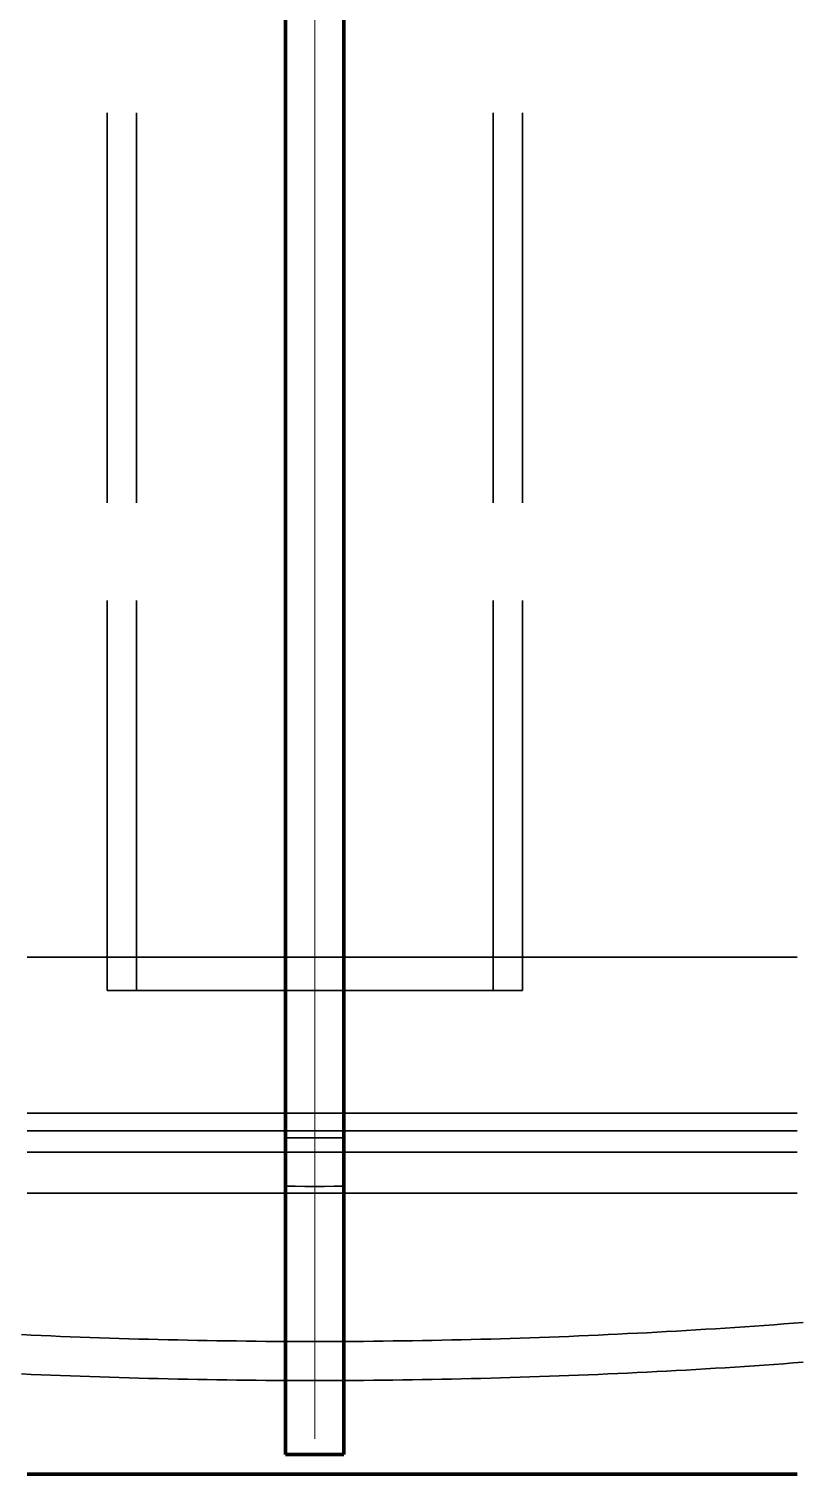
# Model space of a CAD drawing. Header units: millimetres. Extents: x 0 to 2208, y 0 to 420.
# Drawn here: x 103.31 to 111.18, y 120.98 to 135.8 of the extents above; entities that cross this region are included whole.
import ezdxf

# ---------------------------------------------------------------- set-up
doc = ezdxf.new("R2010")
doc.units = ezdxf.units.MM
doc.linetypes.add('IRAM-E-TRAZOS', pattern=[5, 4, -1])
doc.linetypes.add('IRAM-F-TRAZO-PUNTO', pattern=[20, 15, -2, 1, -2])
for name, color, linetype, lineweight in [('01-VISIBLE', 7, 'CONTINUOUS', 70), ('02-OCULTA', 4, 'IRAM-E-TRAZOS', 35), ('03-EJE', 1, 'IRAM-F-TRAZO-PUNTO', 18)]:
    doc.layers.add(name, color=color, linetype=linetype, lineweight=lineweight)

msp = doc.modelspace()

# ---------------------------------------------------------------- linework, layer by layer
at = {"layer": '01-VISIBLE'}
for p, q in [((105.938, 121.179), (105.938, 172.539)), ((106.538, 121.179), (106.538, 172.539)), ((105.938, 121.179), (106.538, 121.179))]:
    msp.add_line(p, q, dxfattribs=at)
msp.add_lwpolyline([(103.288, 120.979), (103.388, 120.979), (103.488, 120.979), (103.588, 120.979), (103.688, 120.979), (103.788, 120.979), (103.888, 120.979), (103.988, 120.979), (104.088, 120.979), (104.188, 120.979), (104.288, 120.979), (104.388, 120.979), (104.488, 120.979), (104.588, 120.979), (104.688, 120.979), (104.788, 120.979), (104.888, 120.979), (104.988, 120.979), (105.088, 120.979), (105.188, 120.979), (105.288, 120.979), (105.388, 120.979), (105.488, 120.979), (105.588, 120.979), (105.688, 120.979), (105.788, 120.979), (105.888, 120.979), (105.988, 120.979), (106.088, 120.979), (106.188, 120.979), (106.288, 120.979), (106.388, 120.979), (106.488, 120.979), (106.588, 120.979), (106.688, 120.979), (106.788, 120.979), (106.888, 120.979), (106.988, 120.979), (107.088, 120.979), (107.188, 120.979), (107.288, 120.979), (107.388, 120.979), (107.488, 120.979), (107.588, 120.979), (107.688, 120.979), (107.788, 120.979), (107.888, 120.979), (107.988, 120.979), (108.088, 120.979), (108.188, 120.979), (108.288, 120.979), (108.388, 120.979), (108.488, 120.979), (108.588, 120.979), (108.688, 120.979), (108.788, 120.979), (108.888, 120.979), (108.988, 120.979), (109.088, 120.979), (109.188, 120.979), (109.288, 120.979), (109.388, 120.979), (109.488, 120.979), (109.588, 120.979), (109.688, 120.979), (109.788, 120.979), (109.888, 120.979), (109.988, 120.979), (110.088, 120.979), (110.188, 120.979), (110.288, 120.979), (110.388, 120.979), (110.488, 120.979), (110.588, 120.979), (110.688, 120.979), (110.788, 120.979), (110.888, 120.979), (110.988, 120.979), (111.088, 120.979), (111.188, 120.979)], dxfattribs=at)
at = {"layer": '02-OCULTA'}
for p, q in [((104.108, 125.939), (104.108, 231.319)), ((104.408, 125.939), (104.408, 231.319)), ((108.068, 125.939), (108.068, 231.319)), ((108.368, 125.939), (108.368, 231.319)), ((105.938, 124.426), (105.938, 217.191)), ((106.538, 124.426), (106.538, 217.191)), ((105.938, 121.179), (105.938, 123.931)), ((106.538, 121.179), (106.538, 123.931)), ((105.938, 121.179), (106.538, 121.179))]:
    msp.add_line(p, q, dxfattribs=at)
for points in [[(111.188, 126.279), (111.088, 126.279), (110.988, 126.279), (110.888, 126.279), (110.788, 126.279), (110.688, 126.279), (110.588, 126.279), (110.488, 126.279), (110.388, 126.279), (110.288, 126.279), (110.188, 126.279), (110.088, 126.279), (109.988, 126.279), (109.888, 126.279), (109.788, 126.279), (109.688, 126.279), (109.588, 126.279), (109.488, 126.279), (109.388, 126.279), (109.288, 126.279), (109.188, 126.279), (109.088, 126.279), (108.988, 126.279), (108.888, 126.279), (108.788, 126.279), (108.688, 126.279), (108.588, 126.279), (108.488, 126.279), (108.388, 126.279), (108.288, 126.279), (108.188, 126.279), (108.088, 126.279), (107.988, 126.279), (107.888, 126.279), (107.788, 126.279), (107.688, 126.279), (107.588, 126.279), (107.488, 126.279), (107.388, 126.279), (107.288, 126.279), (107.188, 126.279), (107.088, 126.279), (106.988, 126.279), (106.888, 126.279), (106.788, 126.279), (106.688, 126.279), (106.588, 126.279), (106.488, 126.279), (106.388, 126.279), (106.288, 126.279), (106.188, 126.279), (106.088, 126.279), (105.988, 126.279), (105.888, 126.279), (105.788, 126.279), (105.688, 126.279), (105.588, 126.279), (105.488, 126.279), (105.388, 126.279), (105.288, 126.279), (105.188, 126.279), (105.088, 126.279), (104.988, 126.279), (104.888, 126.279), (104.788, 126.279), (104.688, 126.279), (104.588, 126.279), (104.488, 126.279), (104.388, 126.279), (104.288, 126.279), (104.188, 126.279), (104.088, 126.279), (103.988, 126.279), (103.888, 126.279), (103.788, 126.279), (103.688, 126.279), (103.588, 126.279), (103.488, 126.279), (103.388, 126.279), (103.288, 126.279)], [(103.288, 126.279), (103.388, 126.279), (103.488, 126.279), (103.588, 126.279), (103.688, 126.279), (103.788, 126.279), (103.888, 126.279), (103.988, 126.279), (104.088, 126.279), (104.188, 126.279), (104.288, 126.279), (104.388, 126.279), (104.488, 126.279), (104.588, 126.279), (104.688, 126.279), (104.788, 126.279), (104.888, 126.279), (104.988, 126.279), (105.088, 126.279), (105.188, 126.279), (105.288, 126.279), (105.388, 126.279), (105.488, 126.279), (105.588, 126.279), (105.688, 126.279), (105.788, 126.279), (105.888, 126.279), (105.988, 126.279), (106.088, 126.279), (106.188, 126.279), (106.288, 126.279), (106.388, 126.279), (106.488, 126.279), (106.588, 126.279), (106.688, 126.279), (106.788, 126.279), (106.888, 126.279), (106.988, 126.279), (107.088, 126.279), (107.188, 126.279), (107.288, 126.279), (107.388, 126.279), (107.488, 126.279), (107.588, 126.279), (107.688, 126.279), (107.788, 126.279), (107.888, 126.279), (107.988, 126.279), (108.088, 126.279), (108.188, 126.279), (108.288, 126.279), (108.388, 126.279), (108.488, 126.279), (108.588, 126.279), (108.688, 126.279), (108.788, 126.279), (108.888, 126.279), (108.988, 126.279), (109.088, 126.279), (109.188, 126.279), (109.288, 126.279), (109.388, 126.279), (109.488, 126.279), (109.588, 126.279), (109.688, 126.279), (109.788, 126.279), (109.888, 126.279), (109.988, 126.279), (110.088, 126.279), (110.188, 126.279), (110.288, 126.279), (110.388, 126.279), (110.488, 126.279), (110.588, 126.279), (110.688, 126.279), (110.788, 126.279), (110.888, 126.279), (110.988, 126.279), (111.088, 126.279), (111.188, 126.279)], [(111.188, 126.279), (111.088, 126.279), (110.988, 126.279), (110.888, 126.279), (110.788, 126.279), (110.688, 126.279), (110.588, 126.279), (110.488, 126.279), (110.388, 126.279), (110.288, 126.279), (110.188, 126.279), (110.088, 126.279), (109.988, 126.279), (109.888, 126.279), (109.788, 126.279), (109.688, 126.279), (109.588, 126.279), (109.488, 126.279), (109.388, 126.279), (109.288, 126.279), (109.188, 126.279), (109.088, 126.279), (108.988, 126.279), (108.888, 126.279), (108.788, 126.279), (108.688, 126.279), (108.588, 126.279), (108.488, 126.279), (108.388, 126.279), (108.288, 126.279), (108.188, 126.279), (108.088, 126.279), (107.988, 126.279), (107.888, 126.279), (107.788, 126.279), (107.688, 126.279), (107.588, 126.279), (107.488, 126.279), (107.388, 126.279), (107.288, 126.279), (107.188, 126.279), (107.088, 126.279), (106.988, 126.279), (106.888, 126.279), (106.788, 126.279), (106.688, 126.279), (106.588, 126.279), (106.488, 126.279), (106.388, 126.279), (106.288, 126.279), (106.188, 126.279), (106.088, 126.279), (105.988, 126.279), (105.888, 126.279), (105.788, 126.279), (105.688, 126.279), (105.588, 126.279), (105.488, 126.279), (105.388, 126.279), (105.288, 126.279), (105.188, 126.279), (105.088, 126.279), (104.988, 126.279), (104.888, 126.279), (104.788, 126.279), (104.688, 126.279), (104.588, 126.279), (104.488, 126.279), (104.388, 126.279), (104.288, 126.279), (104.188, 126.279), (104.088, 126.279), (103.988, 126.279), (103.888, 126.279), (103.788, 126.279), (103.688, 126.279), (103.588, 126.279), (103.488, 126.279), (103.388, 126.279), (103.288, 126.279)], [(103.288, 126.279), (103.388, 126.279), (103.488, 126.279), (103.588, 126.279), (103.688, 126.279), (103.788, 126.279), (103.888, 126.279), (103.988, 126.279), (104.088, 126.279), (104.188, 126.279), (104.288, 126.279), (104.388, 126.279), (104.488, 126.279), (104.588, 126.279), (104.688, 126.279), (104.788, 126.279), (104.888, 126.279), (104.988, 126.279), (105.088, 126.279), (105.188, 126.279), (105.288, 126.279), (105.388, 126.279), (105.488, 126.279), (105.588, 126.279), (105.688, 126.279), (105.788, 126.279), (105.888, 126.279), (105.988, 126.279), (106.088, 126.279), (106.188, 126.279), (106.288, 126.279), (106.388, 126.279), (106.488, 126.279), (106.588, 126.279), (106.688, 126.279), (106.788, 126.279), (106.888, 126.279), (106.988, 126.279), (107.088, 126.279), (107.188, 126.279), (107.288, 126.279), (107.388, 126.279), (107.488, 126.279), (107.588, 126.279), (107.688, 126.279), (107.788, 126.279), (107.888, 126.279), (107.988, 126.279), (108.088, 126.279), (108.188, 126.279), (108.288, 126.279), (108.388, 126.279), (108.488, 126.279), (108.588, 126.279), (108.688, 126.279), (108.788, 126.279), (108.888, 126.279), (108.988, 126.279), (109.088, 126.279), (109.188, 126.279), (109.288, 126.279), (109.388, 126.279), (109.488, 126.279), (109.588, 126.279), (109.688, 126.279), (109.788, 126.279), (109.888, 126.279), (109.988, 126.279), (110.088, 126.279), (110.188, 126.279), (110.288, 126.279), (110.388, 126.279), (110.488, 126.279), (110.588, 126.279), (110.688, 126.279), (110.788, 126.279), (110.888, 126.279), (110.988, 126.279), (111.088, 126.279), (111.188, 126.279)], [(108.368, 125.939), (108.267, 125.939), (108.165, 125.939), (108.064, 125.939), (107.962, 125.939), (107.861, 125.939), (107.759, 125.939), (107.658, 125.939), (107.557, 125.939), (107.455, 125.939), (107.354, 125.939), (107.252, 125.939), (107.151, 125.939), (107.049, 125.939), (106.948, 125.939), (106.847, 125.939), (106.745, 125.939), (106.644, 125.939), (106.542, 125.939), (106.441, 125.939), (106.339, 125.939), (106.238, 125.939), (106.137, 125.939), (106.035, 125.939), (105.934, 125.939), (105.832, 125.939), (105.731, 125.939), (105.629, 125.939), (105.528, 125.939), (105.427, 125.939), (105.325, 125.939), (105.224, 125.939), (105.122, 125.939), (105.021, 125.939), (104.919, 125.939), (104.818, 125.939), (104.717, 125.939), (104.615, 125.939), (104.514, 125.939), (104.412, 125.939), (104.311, 125.939), (104.209, 125.939), (104.108, 125.939)], [(104.108, 125.939), (104.209, 125.939), (104.311, 125.939), (104.412, 125.939), (104.514, 125.939), (104.615, 125.939), (104.717, 125.939), (104.818, 125.939), (104.919, 125.939), (105.021, 125.939), (105.122, 125.939), (105.224, 125.939), (105.325, 125.939), (105.427, 125.939), (105.528, 125.939), (105.629, 125.939), (105.731, 125.939), (105.832, 125.939), (105.934, 125.939), (106.035, 125.939), (106.137, 125.939), (106.238, 125.939), (106.339, 125.939), (106.441, 125.939), (106.542, 125.939), (106.644, 125.939), (106.745, 125.939), (106.847, 125.939), (106.948, 125.939), (107.049, 125.939), (107.151, 125.939), (107.252, 125.939), (107.354, 125.939), (107.455, 125.939), (107.557, 125.939), (107.658, 125.939), (107.759, 125.939), (107.861, 125.939), (107.962, 125.939), (108.064, 125.939), (108.165, 125.939), (108.267, 125.939), (108.368, 125.939)], [(108.068, 125.939), (107.966, 125.939), (107.865, 125.939), (107.763, 125.939), (107.661, 125.939), (107.56, 125.939), (107.458, 125.939), (107.356, 125.939), (107.255, 125.939), (107.153, 125.939), (107.051, 125.939), (106.95, 125.939), (106.848, 125.939), (106.746, 125.939), (106.645, 125.939), (106.543, 125.939), (106.441, 125.939), (106.34, 125.939), (106.238, 125.939), (106.136, 125.939), (106.035, 125.939), (105.933, 125.939), (105.831, 125.939), (105.73, 125.939), (105.628, 125.939), (105.526, 125.939), (105.425, 125.939), (105.323, 125.939), (105.221, 125.939), (105.12, 125.939), (105.018, 125.939), (104.916, 125.939), (104.815, 125.939), (104.713, 125.939), (104.611, 125.939), (104.51, 125.939), (104.408, 125.939)], [(104.408, 125.939), (104.51, 125.939), (104.611, 125.939), (104.713, 125.939), (104.815, 125.939), (104.916, 125.939), (105.018, 125.939), (105.12, 125.939), (105.221, 125.939), (105.323, 125.939), (105.425, 125.939), (105.526, 125.939), (105.628, 125.939), (105.73, 125.939), (105.831, 125.939), (105.933, 125.939), (106.035, 125.939), (106.136, 125.939), (106.238, 125.939), (106.34, 125.939), (106.441, 125.939), (106.543, 125.939), (106.645, 125.939), (106.746, 125.939), (106.848, 125.939), (106.95, 125.939), (107.051, 125.939), (107.153, 125.939), (107.255, 125.939), (107.356, 125.939), (107.458, 125.939), (107.56, 125.939), (107.661, 125.939), (107.763, 125.939), (107.865, 125.939), (107.966, 125.939), (108.068, 125.939)], [(111.188, 124.679), (111.088, 124.679), (110.988, 124.679), (110.888, 124.679), (110.788, 124.679), (110.688, 124.679), (110.588, 124.679), (110.488, 124.679), (110.388, 124.679), (110.288, 124.679), (110.188, 124.679), (110.088, 124.679), (109.988, 124.679), (109.888, 124.679), (109.788, 124.679), (109.688, 124.679), (109.588, 124.679), (109.488, 124.679), (109.388, 124.679), (109.288, 124.679), (109.188, 124.679), (109.088, 124.679), (108.988, 124.679), (108.888, 124.679), (108.788, 124.679), (108.688, 124.679), (108.588, 124.679), (108.488, 124.679), (108.388, 124.679), (108.288, 124.679), (108.188, 124.679), (108.088, 124.679), (107.988, 124.679), (107.888, 124.679), (107.788, 124.679), (107.688, 124.679), (107.588, 124.679), (107.488, 124.679), (107.388, 124.679), (107.288, 124.679), (107.188, 124.679), (107.088, 124.679), (106.988, 124.679), (106.888, 124.679), (106.788, 124.679), (106.688, 124.679), (106.588, 124.679), (106.488, 124.679), (106.388, 124.679), (106.288, 124.679), (106.188, 124.679), (106.088, 124.679), (105.988, 124.679), (105.888, 124.679), (105.788, 124.679), (105.688, 124.679), (105.588, 124.679), (105.488, 124.679), (105.388, 124.679), (105.288, 124.679), (105.188, 124.679), (105.088, 124.679), (104.988, 124.679), (104.888, 124.679), (104.788, 124.679), (104.688, 124.679), (104.588, 124.679), (104.488, 124.679), (104.388, 124.679), (104.288, 124.679), (104.188, 124.679), (104.088, 124.679), (103.988, 124.679), (103.888, 124.679), (103.788, 124.679), (103.688, 124.679), (103.588, 124.679), (103.488, 124.679), (103.388, 124.679), (103.288, 124.679)], [(103.288, 124.679), (103.388, 124.679), (103.488, 124.679), (103.588, 124.679), (103.688, 124.679), (103.788, 124.679), (103.888, 124.679), (103.988, 124.679), (104.088, 124.679), (104.188, 124.679), (104.288, 124.679), (104.388, 124.679), (104.488, 124.679), (104.588, 124.679), (104.688, 124.679), (104.788, 124.679), (104.888, 124.679), (104.988, 124.679), (105.088, 124.679), (105.188, 124.679), (105.288, 124.679), (105.388, 124.679), (105.488, 124.679), (105.588, 124.679), (105.688, 124.679), (105.788, 124.679), (105.888, 124.679), (105.988, 124.679), (106.088, 124.679), (106.188, 124.679), (106.288, 124.679), (106.388, 124.679), (106.488, 124.679), (106.588, 124.679), (106.688, 124.679), (106.788, 124.679), (106.888, 124.679), (106.988, 124.679), (107.088, 124.679), (107.188, 124.679), (107.288, 124.679), (107.388, 124.679), (107.488, 124.679), (107.588, 124.679), (107.688, 124.679), (107.788, 124.679), (107.888, 124.679), (107.988, 124.679), (108.088, 124.679), (108.188, 124.679), (108.288, 124.679), (108.388, 124.679), (108.488, 124.679), (108.588, 124.679), (108.688, 124.679), (108.788, 124.679), (108.888, 124.679), (108.988, 124.679), (109.088, 124.679), (109.188, 124.679), (109.288, 124.679), (109.388, 124.679), (109.488, 124.679), (109.588, 124.679), (109.688, 124.679), (109.788, 124.679), (109.888, 124.679), (109.988, 124.679), (110.088, 124.679), (110.188, 124.679), (110.288, 124.679), (110.388, 124.679), (110.488, 124.679), (110.588, 124.679), (110.688, 124.679), (110.788, 124.679), (110.888, 124.679), (110.988, 124.679), (111.088, 124.679), (111.188, 124.679)], [(111.188, 124.499), (111.088, 124.499), (110.988, 124.499), (110.888, 124.499), (110.788, 124.499), (110.688, 124.499), (110.588, 124.499), (110.488, 124.499), (110.388, 124.499), (110.288, 124.499), (110.188, 124.499), (110.088, 124.499), (109.988, 124.499), (109.888, 124.499), (109.788, 124.499), (109.688, 124.499), (109.588, 124.499), (109.488, 124.499), (109.388, 124.499), (109.288, 124.499), (109.188, 124.499), (109.088, 124.499), (108.988, 124.499), (108.888, 124.499), (108.788, 124.499), (108.688, 124.499), (108.588, 124.499), (108.488, 124.499), (108.388, 124.499), (108.288, 124.499), (108.188, 124.499), (108.088, 124.499), (107.988, 124.499), (107.888, 124.499), (107.788, 124.499), (107.688, 124.499), (107.588, 124.499), (107.488, 124.499), (107.388, 124.499), (107.288, 124.499), (107.188, 124.499), (107.088, 124.499), (106.988, 124.499), (106.888, 124.499), (106.788, 124.499), (106.688, 124.499), (106.588, 124.499), (106.488, 124.499), (106.388, 124.499), (106.288, 124.499), (106.188, 124.499), (106.088, 124.499), (105.988, 124.499), (105.888, 124.499), (105.788, 124.499), (105.688, 124.499), (105.588, 124.499), (105.488, 124.499), (105.388, 124.499), (105.288, 124.499), (105.188, 124.499), (105.088, 124.499), (104.988, 124.499), (104.888, 124.499), (104.788, 124.499), (104.688, 124.499), (104.588, 124.499), (104.488, 124.499), (104.388, 124.499), (104.288, 124.499), (104.188, 124.499), (104.088, 124.499), (103.988, 124.499), (103.888, 124.499), (103.788, 124.499), (103.688, 124.499), (103.588, 124.499), (103.488, 124.499), (103.388, 124.499), (103.288, 124.499)], [(111.188, 124.499), (111.088, 124.499), (110.988, 124.499), (110.888, 124.499), (110.788, 124.499), (110.688, 124.499), (110.588, 124.499), (110.488, 124.499), (110.388, 124.499), (110.288, 124.499), (110.188, 124.499), (110.088, 124.499), (109.988, 124.499), (109.888, 124.499), (109.788, 124.499), (109.688, 124.499), (109.588, 124.499), (109.488, 124.499), (109.388, 124.499), (109.288, 124.499), (109.188, 124.499), (109.088, 124.499), (108.988, 124.499), (108.888, 124.499), (108.788, 124.499), (108.688, 124.499), (108.588, 124.499), (108.488, 124.499), (108.388, 124.499), (108.288, 124.499), (108.188, 124.499), (108.088, 124.499), (107.988, 124.499), (107.888, 124.499), (107.788, 124.499), (107.688, 124.499), (107.588, 124.499), (107.488, 124.499), (107.388, 124.499), (107.288, 124.499), (107.188, 124.499), (107.088, 124.499), (106.988, 124.499), (106.888, 124.499), (106.788, 124.499), (106.688, 124.499), (106.588, 124.499), (106.488, 124.499), (106.388, 124.499), (106.288, 124.499), (106.188, 124.499), (106.088, 124.499), (105.988, 124.499), (105.888, 124.499), (105.788, 124.499), (105.688, 124.499), (105.588, 124.499), (105.488, 124.499), (105.388, 124.499), (105.288, 124.499), (105.188, 124.499), (105.088, 124.499), (104.988, 124.499), (104.888, 124.499), (104.788, 124.499), (104.688, 124.499), (104.588, 124.499), (104.488, 124.499), (104.388, 124.499), (104.288, 124.499), (104.188, 124.499), (104.088, 124.499), (103.988, 124.499), (103.888, 124.499), (103.788, 124.499), (103.688, 124.499), (103.588, 124.499), (103.488, 124.499), (103.388, 124.499), (103.288, 124.499)], [(105.938, 124.426), (106.038, 124.427), (106.138, 124.428), (106.238, 124.428), (106.338, 124.428), (106.438, 124.427), (106.538, 124.426)], [(105.938, 124.179), (105.938, 124.22), (105.938, 124.261), (105.938, 124.302), (105.938, 124.344), (105.938, 124.385), (105.938, 124.426)], [(106.538, 124.179), (106.538, 124.22), (106.538, 124.261), (106.538, 124.302), (106.538, 124.344), (106.538, 124.385), (106.538, 124.426)], [(111.188, 124.279), (111.088, 124.279), (110.988, 124.279), (110.888, 124.279), (110.788, 124.279), (110.688, 124.279), (110.588, 124.279), (110.488, 124.279), (110.388, 124.279), (110.288, 124.279), (110.188, 124.279), (110.088, 124.279), (109.988, 124.279), (109.888, 124.279), (109.788, 124.279), (109.688, 124.279), (109.588, 124.279), (109.488, 124.279), (109.388, 124.279), (109.288, 124.279), (109.188, 124.279), (109.088, 124.279), (108.988, 124.279), (108.888, 124.279), (108.788, 124.279), (108.688, 124.279), (108.588, 124.279), (108.488, 124.279), (108.388, 124.279), (108.288, 124.279), (108.188, 124.279), (108.088, 124.279), (107.988, 124.279), (107.888, 124.279), (107.788, 124.279), (107.688, 124.279), (107.588, 124.279), (107.488, 124.279), (107.388, 124.279), (107.288, 124.279), (107.188, 124.279), (107.088, 124.279), (106.988, 124.279), (106.888, 124.279), (106.788, 124.279), (106.688, 124.279), (106.588, 124.279), (106.488, 124.279), (106.388, 124.279), (106.288, 124.279), (106.188, 124.279), (106.088, 124.279), (105.988, 124.279), (105.888, 124.279), (105.788, 124.279), (105.688, 124.279), (105.588, 124.279), (105.488, 124.279), (105.388, 124.279), (105.288, 124.279), (105.188, 124.279), (105.088, 124.279), (104.988, 124.279), (104.888, 124.279), (104.788, 124.279), (104.688, 124.279), (104.588, 124.279), (104.488, 124.279), (104.388, 124.279), (104.288, 124.279), (104.188, 124.279), (104.088, 124.279), (103.988, 124.279), (103.888, 124.279), (103.788, 124.279), (103.688, 124.279), (103.588, 124.279), (103.488, 124.279), (103.388, 124.279), (103.288, 124.279)], [(103.288, 124.279), (103.388, 124.279), (103.488, 124.279), (103.588, 124.279), (103.688, 124.279), (103.788, 124.279), (103.888, 124.279), (103.988, 124.279), (104.088, 124.279), (104.188, 124.279), (104.288, 124.279), (104.388, 124.279), (104.488, 124.279), (104.588, 124.279), (104.688, 124.279), (104.788, 124.279), (104.888, 124.279), (104.988, 124.279), (105.088, 124.279), (105.188, 124.279), (105.288, 124.279), (105.388, 124.279), (105.488, 124.279), (105.588, 124.279), (105.688, 124.279), (105.788, 124.279), (105.888, 124.279), (105.988, 124.279), (106.088, 124.279), (106.188, 124.279), (106.288, 124.279), (106.388, 124.279), (106.488, 124.279), (106.588, 124.279), (106.688, 124.279), (106.788, 124.279), (106.888, 124.279), (106.988, 124.279), (107.088, 124.279), (107.188, 124.279), (107.288, 124.279), (107.388, 124.279), (107.488, 124.279), (107.588, 124.279), (107.688, 124.279), (107.788, 124.279), (107.888, 124.279), (107.988, 124.279), (108.088, 124.279), (108.188, 124.279), (108.288, 124.279), (108.388, 124.279), (108.488, 124.279), (108.588, 124.279), (108.688, 124.279), (108.788, 124.279), (108.888, 124.279), (108.988, 124.279), (109.088, 124.279), (109.188, 124.279), (109.288, 124.279), (109.388, 124.279), (109.488, 124.279), (109.588, 124.279), (109.688, 124.279), (109.788, 124.279), (109.888, 124.279), (109.988, 124.279), (110.088, 124.279), (110.188, 124.279), (110.288, 124.279), (110.388, 124.279), (110.488, 124.279), (110.588, 124.279), (110.688, 124.279), (110.788, 124.279), (110.888, 124.279), (110.988, 124.279), (111.088, 124.279), (111.188, 124.279)], [(105.938, 123.931), (105.938, 123.972), (105.938, 124.013), (105.938, 124.055), (105.938, 124.096), (105.938, 124.137), (105.938, 124.179)], [(106.538, 123.931), (106.538, 123.972), (106.538, 124.013), (106.538, 124.055), (106.538, 124.096), (106.538, 124.137), (106.538, 124.179)], [(105.938, 123.931), (106.038, 123.93), (106.138, 123.929), (106.238, 123.929), (106.338, 123.929), (106.438, 123.93), (106.538, 123.931)], [(103.288, 123.859), (103.388, 123.859), (103.488, 123.859), (103.588, 123.859), (103.688, 123.859), (103.788, 123.859), (103.888, 123.859), (103.988, 123.859), (104.088, 123.859), (104.188, 123.859), (104.288, 123.859), (104.388, 123.859), (104.488, 123.859), (104.588, 123.859), (104.688, 123.859), (104.788, 123.859), (104.888, 123.859), (104.988, 123.859), (105.088, 123.859), (105.188, 123.859), (105.288, 123.859), (105.388, 123.859), (105.488, 123.859), (105.588, 123.859), (105.688, 123.859), (105.788, 123.859), (105.888, 123.859), (105.988, 123.859), (106.088, 123.859), (106.188, 123.859), (106.288, 123.859), (106.388, 123.859), (106.488, 123.859), (106.588, 123.859), (106.688, 123.859), (106.788, 123.859), (106.888, 123.859), (106.988, 123.859), (107.088, 123.859), (107.188, 123.859), (107.288, 123.859), (107.388, 123.859), (107.488, 123.859), (107.588, 123.859), (107.688, 123.859), (107.788, 123.859), (107.888, 123.859), (107.988, 123.859), (108.088, 123.859), (108.188, 123.859), (108.288, 123.859), (108.388, 123.859), (108.488, 123.859), (108.588, 123.859), (108.688, 123.859), (108.788, 123.859), (108.888, 123.859), (108.988, 123.859), (109.088, 123.859), (109.188, 123.859), (109.288, 123.859), (109.388, 123.859), (109.488, 123.859), (109.588, 123.859), (109.688, 123.859), (109.788, 123.859), (109.888, 123.859), (109.988, 123.859), (110.088, 123.859), (110.188, 123.859), (110.288, 123.859), (110.388, 123.859), (110.488, 123.859), (110.588, 123.859), (110.688, 123.859), (110.788, 123.859), (110.888, 123.859), (110.988, 123.859), (111.088, 123.859), (111.188, 123.859)], [(103.288, 123.859), (103.388, 123.859), (103.488, 123.859), (103.588, 123.859), (103.688, 123.859), (103.788, 123.859), (103.888, 123.859), (103.988, 123.859), (104.088, 123.859), (104.188, 123.859), (104.288, 123.859), (104.388, 123.859), (104.488, 123.859), (104.588, 123.859), (104.688, 123.859), (104.788, 123.859), (104.888, 123.859), (104.988, 123.859), (105.088, 123.859), (105.188, 123.859), (105.288, 123.859), (105.388, 123.859), (105.488, 123.859), (105.588, 123.859), (105.688, 123.859), (105.788, 123.859), (105.888, 123.859), (105.988, 123.859), (106.088, 123.859), (106.188, 123.859), (106.288, 123.859), (106.388, 123.859), (106.488, 123.859), (106.588, 123.859), (106.688, 123.859), (106.788, 123.859), (106.888, 123.859), (106.988, 123.859), (107.088, 123.859), (107.188, 123.859), (107.288, 123.859), (107.388, 123.859), (107.488, 123.859), (107.588, 123.859), (107.688, 123.859), (107.788, 123.859), (107.888, 123.859), (107.988, 123.859), (108.088, 123.859), (108.188, 123.859), (108.288, 123.859), (108.388, 123.859), (108.488, 123.859), (108.588, 123.859), (108.688, 123.859), (108.788, 123.859), (108.888, 123.859), (108.988, 123.859), (109.088, 123.859), (109.188, 123.859), (109.288, 123.859), (109.388, 123.859), (109.488, 123.859), (109.588, 123.859), (109.688, 123.859), (109.788, 123.859), (109.888, 123.859), (109.988, 123.859), (110.088, 123.859), (110.188, 123.859), (110.288, 123.859), (110.388, 123.859), (110.488, 123.859), (110.588, 123.859), (110.688, 123.859), (110.788, 123.859), (110.888, 123.859), (110.988, 123.859), (111.088, 123.859), (111.188, 123.859)], [(111.25, 122.534), (111.15, 122.526), (111.049, 122.518), (110.949, 122.511), (110.849, 122.504), (110.749, 122.497), (110.649, 122.49), (110.549, 122.483), (110.449, 122.476), (110.349, 122.47), (110.249, 122.464), (110.149, 122.457), (110.048, 122.451), (109.948, 122.446), (109.848, 122.44), (109.748, 122.434), (109.648, 122.429), (109.548, 122.424), (109.447, 122.419), (109.347, 122.414), (109.247, 122.409), (109.147, 122.404), (109.046, 122.4), (108.946, 122.396), (108.846, 122.391), (108.746, 122.387), (108.645, 122.384), (108.545, 122.38), (108.445, 122.376), (108.345, 122.373), (108.244, 122.37), (108.144, 122.367), (108.044, 122.364), (107.943, 122.361), (107.843, 122.359), (107.743, 122.356), (107.643, 122.354), (107.542, 122.352), (107.442, 122.35), (107.342, 122.348), (107.241, 122.346), (107.141, 122.345), (107.041, 122.344), (106.94, 122.342), (106.84, 122.341), (106.74, 122.34), (106.639, 122.34), (106.539, 122.339), (106.439, 122.339), (106.338, 122.339), (106.238, 122.339)], [(103.229, 122.409), (103.329, 122.404), (103.43, 122.4), (103.53, 122.396), (103.63, 122.391), (103.73, 122.387), (103.831, 122.384), (103.931, 122.38), (104.031, 122.376), (104.131, 122.373), (104.232, 122.37), (104.332, 122.367), (104.432, 122.364), (104.533, 122.361), (104.633, 122.359), (104.733, 122.356), (104.833, 122.354), (104.934, 122.352), (105.034, 122.35), (105.134, 122.348), (105.235, 122.346), (105.335, 122.345), (105.435, 122.344), (105.536, 122.342), (105.636, 122.341), (105.736, 122.34), (105.837, 122.34), (105.937, 122.339), (106.037, 122.339), (106.138, 122.339), (106.238, 122.339)], [(103.23, 122.006), (103.33, 122.001), (103.43, 121.997), (103.531, 121.993), (103.631, 121.989), (103.731, 121.985), (103.831, 121.982), (103.932, 121.978), (104.032, 121.975), (104.132, 121.971), (104.232, 121.968), (104.333, 121.965), (104.433, 121.963), (104.533, 121.96), (104.633, 121.958), (104.734, 121.955), (104.834, 121.953), (104.934, 121.951), (105.034, 121.949), (105.135, 121.948), (105.235, 121.946), (105.335, 121.945), (105.436, 121.943), (105.536, 121.942), (105.636, 121.941), (105.737, 121.94), (105.837, 121.94), (105.937, 121.939), (106.037, 121.939), (106.138, 121.939), (106.238, 121.939)], [(106.238, 121.939), (106.338, 121.939), (106.439, 121.939), (106.539, 121.939), (106.639, 121.94), (106.739, 121.94), (106.84, 121.941), (106.94, 121.942), (107.04, 121.943), (107.141, 121.945), (107.241, 121.946), (107.341, 121.948), (107.442, 121.949), (107.542, 121.951), (107.642, 121.953), (107.742, 121.955), (107.843, 121.958), (107.943, 121.96), (108.043, 121.963), (108.143, 121.965), (108.244, 121.968), (108.344, 121.971), (108.444, 121.975), (108.544, 121.978), (108.645, 121.982), (108.745, 121.985), (108.845, 121.989), (108.945, 121.993), (109.046, 121.997), (109.146, 122.001), (109.246, 122.006), (109.346, 122.01), (109.446, 122.015), (109.547, 122.02), (109.647, 122.025), (109.747, 122.03), (109.847, 122.035), (109.947, 122.041), (110.047, 122.046), (110.147, 122.052), (110.248, 122.058), (110.348, 122.064), (110.448, 122.07), (110.548, 122.076), (110.648, 122.083), (110.748, 122.09), (110.848, 122.096), (110.948, 122.103), (111.048, 122.11), (111.148, 122.118), (111.248, 122.125)], [(111.188, 120.979), (111.088, 120.979), (110.988, 120.979), (110.888, 120.979), (110.788, 120.979), (110.688, 120.979), (110.588, 120.979), (110.488, 120.979), (110.388, 120.979), (110.288, 120.979), (110.188, 120.979), (110.088, 120.979), (109.988, 120.979), (109.888, 120.979), (109.788, 120.979), (109.688, 120.979), (109.588, 120.979), (109.488, 120.979), (109.388, 120.979), (109.288, 120.979), (109.188, 120.979), (109.088, 120.979), (108.988, 120.979), (108.888, 120.979), (108.788, 120.979), (108.688, 120.979), (108.588, 120.979), (108.488, 120.979), (108.388, 120.979), (108.288, 120.979), (108.188, 120.979), (108.088, 120.979), (107.988, 120.979), (107.888, 120.979), (107.788, 120.979), (107.688, 120.979), (107.588, 120.979), (107.488, 120.979), (107.388, 120.979), (107.288, 120.979), (107.188, 120.979), (107.088, 120.979), (106.988, 120.979), (106.888, 120.979), (106.788, 120.979), (106.688, 120.979), (106.588, 120.979), (106.488, 120.979), (106.388, 120.979), (106.288, 120.979), (106.188, 120.979), (106.088, 120.979), (105.988, 120.979), (105.888, 120.979), (105.788, 120.979), (105.688, 120.979), (105.588, 120.979), (105.488, 120.979), (105.388, 120.979), (105.288, 120.979), (105.188, 120.979), (105.088, 120.979), (104.988, 120.979), (104.888, 120.979), (104.788, 120.979), (104.688, 120.979), (104.588, 120.979), (104.488, 120.979), (104.388, 120.979), (104.288, 120.979), (104.188, 120.979), (104.088, 120.979), (103.988, 120.979), (103.888, 120.979), (103.788, 120.979), (103.688, 120.979), (103.588, 120.979), (103.488, 120.979), (103.388, 120.979), (103.288, 120.979)], [(111.188, 120.979), (111.088, 120.979), (110.988, 120.979), (110.888, 120.979), (110.788, 120.979), (110.688, 120.979), (110.588, 120.979), (110.488, 120.979), (110.388, 120.979), (110.288, 120.979), (110.188, 120.979), (110.088, 120.979), (109.988, 120.979), (109.888, 120.979), (109.788, 120.979), (109.688, 120.979), (109.588, 120.979), (109.488, 120.979), (109.388, 120.979), (109.288, 120.979), (109.188, 120.979), (109.088, 120.979), (108.988, 120.979), (108.888, 120.979), (108.788, 120.979), (108.688, 120.979), (108.588, 120.979), (108.488, 120.979), (108.388, 120.979), (108.288, 120.979), (108.188, 120.979), (108.088, 120.979), (107.988, 120.979), (107.888, 120.979), (107.788, 120.979), (107.688, 120.979), (107.588, 120.979), (107.488, 120.979), (107.388, 120.979), (107.288, 120.979), (107.188, 120.979), (107.088, 120.979), (106.988, 120.979), (106.888, 120.979), (106.788, 120.979), (106.688, 120.979), (106.588, 120.979), (106.488, 120.979), (106.388, 120.979), (106.288, 120.979), (106.188, 120.979), (106.088, 120.979), (105.988, 120.979), (105.888, 120.979), (105.788, 120.979), (105.688, 120.979), (105.588, 120.979), (105.488, 120.979), (105.388, 120.979), (105.288, 120.979), (105.188, 120.979), (105.088, 120.979), (104.988, 120.979), (104.888, 120.979), (104.788, 120.979), (104.688, 120.979), (104.588, 120.979), (104.488, 120.979), (104.388, 120.979), (104.288, 120.979), (104.188, 120.979), (104.088, 120.979), (103.988, 120.979), (103.888, 120.979), (103.788, 120.979), (103.688, 120.979), (103.588, 120.979), (103.488, 120.979), (103.388, 120.979), (103.288, 120.979)], [(103.288, 120.979), (103.388, 120.979), (103.488, 120.979), (103.588, 120.979), (103.688, 120.979), (103.788, 120.979), (103.888, 120.979), (103.988, 120.979), (104.088, 120.979), (104.188, 120.979), (104.288, 120.979), (104.388, 120.979), (104.488, 120.979), (104.588, 120.979), (104.688, 120.979), (104.788, 120.979), (104.888, 120.979), (104.988, 120.979), (105.088, 120.979), (105.188, 120.979), (105.288, 120.979), (105.388, 120.979), (105.488, 120.979), (105.588, 120.979), (105.688, 120.979), (105.788, 120.979), (105.888, 120.979), (105.988, 120.979), (106.088, 120.979), (106.188, 120.979), (106.288, 120.979), (106.388, 120.979), (106.488, 120.979), (106.588, 120.979), (106.688, 120.979), (106.788, 120.979), (106.888, 120.979), (106.988, 120.979), (107.088, 120.979), (107.188, 120.979), (107.288, 120.979), (107.388, 120.979), (107.488, 120.979), (107.588, 120.979), (107.688, 120.979), (107.788, 120.979), (107.888, 120.979), (107.988, 120.979), (108.088, 120.979), (108.188, 120.979), (108.288, 120.979), (108.388, 120.979), (108.488, 120.979), (108.588, 120.979), (108.688, 120.979), (108.788, 120.979), (108.888, 120.979), (108.988, 120.979), (109.088, 120.979), (109.188, 120.979), (109.288, 120.979), (109.388, 120.979), (109.488, 120.979), (109.588, 120.979), (109.688, 120.979), (109.788, 120.979), (109.888, 120.979), (109.988, 120.979), (110.088, 120.979), (110.188, 120.979), (110.288, 120.979), (110.388, 120.979), (110.488, 120.979), (110.588, 120.979), (110.688, 120.979), (110.788, 120.979), (110.888, 120.979), (110.988, 120.979), (111.088, 120.979), (111.188, 120.979)]]:
    msp.add_lwpolyline(points, dxfattribs=at)
at = {"layer": '03-EJE'}
msp.add_line((106.238, 121.339), (106.238, 243.121), dxfattribs=at)

doc.saveas('drawing.dxf')
